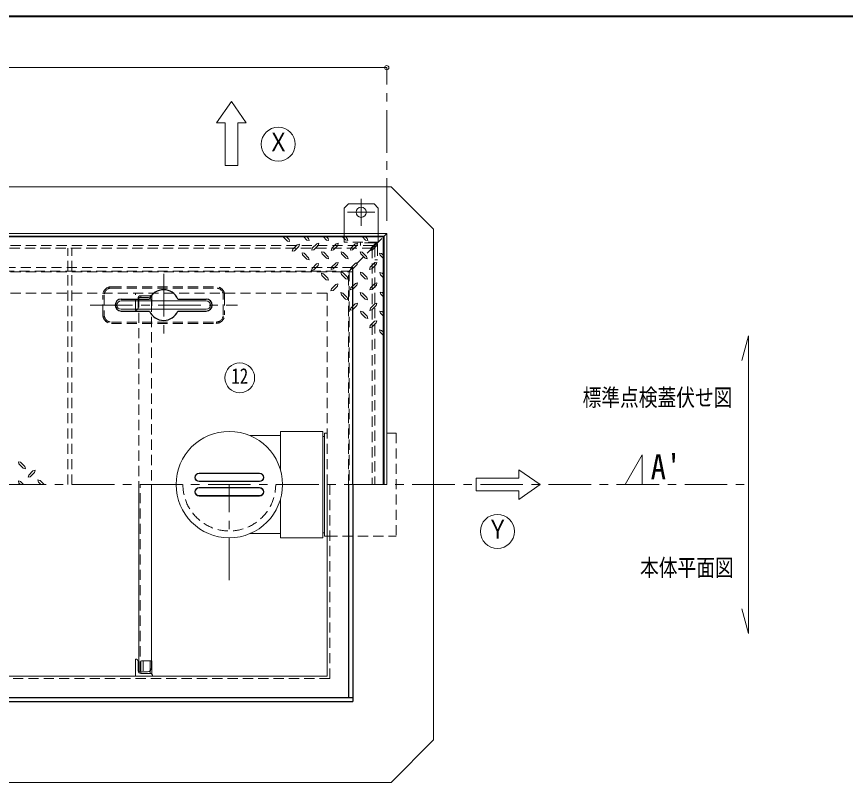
# Model space of a CAD drawing. Units: millimetres at full size, sheet at 1:10; details may follow other scales. Extents: x -2126 to 1924, y -1326 to 1484.
# Drawn here: x -1081 to -107, y 584 to 1484 of the extents above; entities that cross this region are included whole.
import ezdxf
from ezdxf.enums import TextEntityAlignment as Align

# ---------------------------------------------------------------- set-up
doc = ezdxf.new("R2010")
doc.units = ezdxf.units.MM
doc.header["$LTSCALE"] = 10
doc.header["$PDMODE"] = 32
doc.header["$PDSIZE"] = 5
doc.linetypes.add('CHAIN1', pattern=[8, 5, -1, 1, -1])
doc.linetypes.add('DASHED1', pattern=[1.8, 1.2, -0.6])
doc.layers.add('0-0_ﾚｲﾔ1', color=4, linetype='Continuous', lineweight=9)
doc.styles.add('ＭＳ ゴシック', font='')
doc.styles.get('ＭＳ ゴシック').set_extended_font_data('MS Gothic')

msp = doc.modelspace()

# ---------------------------------------------------------------- linework, layer by layer
at = {"layer": '0-0_ﾚｲﾔ1', "color": 1, "lineweight": 40}
msp.add_line((1923.78, 1484.05), (-2126.22, 1484.05), dxfattribs=at)
at = {"layer": '0-0_ﾚｲﾔ1'}
for p, q in [((-646.22, 1424.05), (-1686.22, 1424.05)), ((-691.22, 1264.05), (-696.22, 1259.05)), ((-696.22, 1259.05), (-696.22, 1229.05)), ((-691.22, 1264.05), (-661.22, 1264.05)), ((-656.22, 1259.05), (-661.22, 1264.05)), ((-656.22, 1259.05), (-656.22, 1229.05)), ((-591.22, 1234.05), (-591.22, 934.05)), ((-767.77, 1225.05), (-762.92, 1220.3)), ((-743.63, 1225.05), (-740.01, 1221.43)), ((-737.44, 1220.79), (-740.01, 1221.43)), ((-739.93, 1225.05), (-738.17, 1223.28)), ((-738.17, 1223.28), (-737.44, 1220.79)), ((-720.73, 1225.05), (-717.11, 1221.43)), ((-714.54, 1220.71), (-717.11, 1221.43)), ((-716.95, 1225.05), (-715.18, 1223.28)), ((-715.18, 1223.28), (-714.54, 1220.71)), ((-698.09, 1225.05), (-694.69, 1221.51)), ((-692.12, 1220.87), (-694.69, 1221.51)), ((-694.45, 1225.05), (-692.76, 1223.36)), ((-692.76, 1223.36), (-692.12, 1220.87)), ((-674.85, 1225.05), (-671.23, 1221.43)), ((-668.66, 1220.71), (-671.23, 1221.43)), ((-671.15, 1225.05), (-669.38, 1223.28)), ((-669.38, 1223.28), (-668.66, 1220.71)), ((-649.22, 1226.05), (-650.22, 1225.05)), ((-756.57, 1210.66), (-757.21, 1208.17)), ((-754.64, 1208.81), (-757.21, 1208.17)), ((-754.64, 1208.81), (-749.58, 1213.88)), ((-733.67, 1211.87), (-734.31, 1209.38)), ((-731.74, 1210.02), (-734.31, 1209.38)), ((-731.74, 1210.02), (-726.68, 1215.08)), ((-722.18, 1205.12), (-722.82, 1207.69)), ((-720.33, 1207.05), (-722.82, 1207.69)), ((-710.76, 1211.79), (-711.41, 1209.3)), ((-708.84, 1209.94), (-711.41, 1209.3)), ((-708.84, 1209.94), (-703.77, 1215)), ((-699.27, 1205.04), (-699.92, 1207.61)), ((-697.43, 1206.97), (-699.92, 1207.61)), ((-688.35, 1211.95), (-688.99, 1209.46)), ((-686.42, 1210.1), (-688.99, 1209.46)), ((-686.42, 1210.1), (-681.35, 1215.16)), ((-676.85, 1205.2), (-677.5, 1207.77)), ((-675.01, 1207.13), (-677.5, 1207.77)), ((-664.88, 1211.79), (-665.52, 1209.3)), ((-662.95, 1209.94), (-665.52, 1209.3)), ((-662.95, 1209.94), (-657.89, 1215)), ((-745.08, 1203.91), (-745.72, 1206.48)), ((-743.23, 1205.84), (-745.72, 1206.48)), ((-745.08, 1203.91), (-740.01, 1198.85)), ((-743.23, 1205.84), (-738.17, 1200.7)), ((-737.44, 1198.21), (-740.01, 1198.85)), ((-738.17, 1200.7), (-737.44, 1198.21)), ((-722.18, 1205.12), (-717.11, 1200.05)), ((-720.33, 1207.05), (-715.26, 1201.9)), ((-714.54, 1199.41), (-717.11, 1200.05)), ((-715.26, 1201.9), (-714.54, 1199.41)), ((-699.27, 1205.04), (-694.21, 1199.97)), ((-697.43, 1206.97), (-692.36, 1201.82)), ((-691.64, 1199.33), (-694.21, 1199.97)), ((-692.36, 1201.82), (-691.64, 1199.33)), ((-676.85, 1205.2), (-671.79, 1200.14)), ((-675.01, 1207.13), (-669.94, 1201.98)), ((-669.22, 1199.49), (-671.79, 1200.14)), ((-669.94, 1201.98), (-669.22, 1199.49)), ((-652.26, 1205.44), (-654.84, 1206.08)), ((-654.11, 1203.51), (-654.84, 1206.08)), ((-654.11, 1203.51), (-650.22, 1199.61)), ((-652.26, 1205.44), (-650.22, 1203.1)), ((-733.91, 1188.16), (-734.55, 1185.67)), ((-731.98, 1186.31), (-726.92, 1191.38)), ((-711.01, 1189.37), (-711.65, 1186.88)), ((-709.08, 1187.52), (-704.01, 1192.58)), ((-688.1, 1189.29), (-688.75, 1186.8)), ((-686.18, 1187.44), (-681.11, 1192.5)), ((-665.68, 1189.45), (-666.33, 1186.96)), ((-663.76, 1187.6), (-658.69, 1192.66)), ((-731.98, 1186.31), (-734.55, 1185.67)), ((-722.34, 1179.89), (-722.98, 1182.46)), ((-720.49, 1181.81), (-722.98, 1182.46)), ((-722.34, 1179.89), (-717.27, 1174.82)), ((-720.49, 1181.81), (-715.43, 1176.67)), ((-709.08, 1187.52), (-711.65, 1186.88)), ((-699.43, 1181.09), (-700.08, 1183.66)), ((-697.59, 1183.02), (-700.08, 1183.66)), ((-699.43, 1181.09), (-694.37, 1176.03)), ((-697.59, 1183.02), (-692.52, 1177.88)), ((-686.18, 1187.44), (-688.75, 1186.8)), ((-676.53, 1181.01), (-677.18, 1183.58)), ((-674.68, 1182.94), (-677.18, 1183.58)), ((-676.53, 1181.01), (-671.47, 1175.95)), ((-674.68, 1182.94), (-669.62, 1177.8)), ((-663.76, 1187.6), (-666.33, 1186.96)), ((-651.78, 1182.46), (-654.35, 1183.1)), ((-653.63, 1180.53), (-654.35, 1183.1)), ((-653.63, 1180.53), (-650.22, 1177.11)), ((-651.78, 1182.46), (-650.22, 1180.89)), ((-714.7, 1174.18), (-717.27, 1174.82)), ((-715.43, 1176.67), (-714.7, 1174.18)), ((-691.8, 1175.39), (-694.37, 1176.03)), ((-692.52, 1177.88), (-691.8, 1175.39)), ((-686.34, 1163.49), (-681.27, 1168.55)), ((-668.9, 1175.3), (-671.47, 1175.95)), ((-669.62, 1177.8), (-668.9, 1175.3)), ((-663.43, 1163.41), (-658.37, 1168.47)), ((-711.17, 1164.14), (-711.81, 1161.64)), ((-709.24, 1162.29), (-711.81, 1161.64)), ((-709.24, 1162.29), (-704.18, 1167.35)), ((-699.6, 1157.14), (-700.24, 1159.72)), ((-697.75, 1159.07), (-700.24, 1159.72)), ((-697.75, 1159.07), (-692.68, 1153.93)), ((-688.26, 1165.34), (-688.91, 1162.85)), ((-686.34, 1163.49), (-688.91, 1162.85)), ((-676.69, 1157.06), (-677.34, 1159.64)), ((-674.85, 1158.99), (-677.34, 1159.64)), ((-674.85, 1158.99), (-669.78, 1153.85)), ((-665.36, 1165.26), (-666.01, 1162.77)), ((-663.43, 1163.41), (-666.01, 1162.77)), ((-651.46, 1159.64), (-654.03, 1160.28)), ((-653.39, 1157.71), (-654.03, 1160.28)), ((-651.46, 1159.64), (-650.22, 1158.39)), ((-699.6, 1157.14), (-694.53, 1152.08)), ((-691.96, 1151.44), (-694.53, 1152.08)), ((-692.68, 1153.93), (-691.96, 1151.44)), ((-676.69, 1157.06), (-671.63, 1152)), ((-669.06, 1151.36), (-671.63, 1152)), ((-669.78, 1153.85), (-669.06, 1151.36)), ((-653.39, 1157.71), (-650.22, 1154.53)), ((-688.43, 1141.39), (-689.07, 1138.9)), ((-686.5, 1139.55), (-689.07, 1138.9)), ((-686.5, 1139.55), (-681.43, 1144.61)), ((-665.52, 1141.31), (-666.17, 1138.82)), ((-663.6, 1139.47), (-666.17, 1138.82)), ((-663.6, 1139.47), (-658.53, 1144.53)), ((-674.44, 1137.05), (-677.01, 1137.7)), ((-676.29, 1135.13), (-677.01, 1137.7)), ((-676.29, 1135.13), (-671.23, 1130.14)), ((-674.44, 1137.05), (-669.38, 1131.99)), ((-668.66, 1129.42), (-671.23, 1130.14)), ((-669.38, 1131.99), (-668.66, 1129.42)), ((-651.86, 1137.38), (-654.43, 1138.02)), ((-653.71, 1135.45), (-654.43, 1138.02)), ((-653.71, 1135.45), (-650.22, 1131.81)), ((-651.86, 1137.38), (-650.22, 1135.73)), ((-665.6, 1120.9), (-666.25, 1118.33)), ((-665.6, 1120.9), (-660.54, 1125.97)), ((-663.68, 1119.05), (-658.69, 1124.12)), ((-663.68, 1119.05), (-666.25, 1118.33)), ((-652.26, 1115.12), (-654.84, 1115.76)), ((-654.11, 1113.19), (-654.84, 1115.76)), ((-654.11, 1113.19), (-650.22, 1109.14)), ((-652.26, 1115.12), (-650.22, 1113.07)), ((-721.22, 934.05), (-721.22, 996.55)), ((-719.22, 994.55), (-716.22, 994.55)), ((-719.22, 934.05), (-719.22, 994.55)), ((-771.22, 991.55), (-806.72, 991.55)), ((-721.22, 990.65), (-719.22, 990.65)), ((-1078.99, 960.89), (-1076.42, 960.24)), ((-1078.26, 958.39), (-1078.99, 960.89)), ((-1073.2, 953.25), (-1078.26, 958.39)), ((-1071.35, 955.18), (-1076.42, 960.24)), ((-1071.35, 955.18), (-1070.71, 952.61)), ((-1073.2, 953.25), (-1070.71, 952.61)), ((-1061.79, 950.28), (-1066.85, 945.22)), ((-1061.79, 950.28), (-1059.22, 950.92)), ((-1059.86, 948.43), (-1059.22, 950.92)), ((-866.72, 947.55), (-795.72, 947.55)), ((-1078.99, 938.3), (-1076.42, 937.66)), ((-1078.26, 935.81), (-1078.99, 938.3)), ((-1076.5, 934.05), (-1078.26, 935.81)), ((-1072.8, 934.05), (-1076.42, 937.66)), ((-1048.66, 934.05), (-1053.51, 938.79)), ((-866.72, 937.55), (-795.72, 937.55)), ((-866.72, 930.55), (-795.72, 930.55)), ((-721.22, 934.05), (-721.22, 871.55)), ((-719.22, 934.05), (-719.22, 873.55)), ((-866.72, 920.55), (-795.72, 920.55)), ((-771.22, 876.55), (-806.72, 876.55)), ((-721.22, 877.45), (-719.22, 877.45)), ((-719.22, 873.55), (-716.22, 873.55)), ((-935.22, 714.05), (-935.22, 712.05))]:
    msp.add_line(p, q, dxfattribs=at)
at = {"layer": '0-0_ﾚｲﾔ1', "linetype": 'CHAIN1'}
for p, q in [((-646.22, 1244.05), (-646.22, 1424.05)), ((-676.22, 1270.05), (-676.22, 1238.05)), ((-692.22, 1254.05), (-660.22, 1254.05)), ((-908.22, 1181.55), (-908.22, 1108.55)), ((-994.72, 1145.05), (-821.72, 1145.05)), ((-2056.22, 934.05), (-221.22, 934.05)), ((-831.22, 821.55), (-831.22, 934.05))]:
    msp.add_line(p, q, dxfattribs=at)
at = {"layer": '0-0_ﾚｲﾔ1', "color": 7, "lineweight": 18}
for p, q in [((-828.72, 1384.05), (-846.22, 1359.05)), ((-828.72, 1384.05), (-811.22, 1359.05)), ((-821.22, 1309.05), (-821.22, 1359.05)), ((-811.22, 1359.05), (-821.22, 1359.05)), ((-821.22, 1309.05), (-836.22, 1309.05)), ((-646.22, 1229.05), (-1686.22, 1229.05)), ((-649.22, 1226.05), (-646.22, 1229.05)), ((-646.22, 1229.05), (-646.22, 934.05)), ((-649.22, 1226.05), (-1683.22, 1226.05)), ((-649.22, 1226.05), (-649.22, 934.05)), ((-958.22, 1150.05), (-858.22, 1150.05)), ((-958.22, 1140.05), (-858.22, 1140.05)), ((-221.22, 1109.05), (-228.98, 1080.07)), ((-221.22, 1109.05), (-221.22, 759.05)), ((-866.72, 947.05), (-795.72, 947.05)), ((-466.22, 934.05), (-491.22, 951.55)), ((-866.72, 938.05), (-795.72, 938.05)), ((-541.22, 926.55), (-541.22, 941.55)), ((-937.47, 714.05), (-937.47, 934.05)), ((-922.47, 719.05), (-922.47, 934.05)), ((-866.72, 930.05), (-795.72, 930.05)), ((-716.22, 934.05), (-716.22, 709.05)), ((-591.22, 934.05), (-591.22, 634.05)), ((-541.22, 926.55), (-491.22, 926.55)), ((-466.22, 934.05), (-491.22, 916.55)), ((-491.22, 916.55), (-491.22, 926.55)), ((-866.72, 921.05), (-795.72, 921.05)), ((-221.22, 759.05), (-228.98, 788.02)), ((-941.22, 729.05), (-941.22, 709.05)), ((-938.22, 715.05), (-938.22, 726.05)), ((-922.47, 727.05), (-922.09, 727.05)), ((-922.09, 712.05), (-922.09, 727.05)), ((-927.47, 714.05), (-937.47, 714.05)), ((-935.22, 712.05), (-922.09, 712.05)), ((-924.22, 712.05), (-924.22, 715.25)), ((-716.22, 709.05), (-1616.22, 709.05)), ((-641.22, 584.05), (-591.22, 634.05)), ((-641.22, 584.05), (-1691.22, 584.05))]:
    msp.add_line(p, q, dxfattribs=at)
at = {"layer": '0-0_ﾚｲﾔ1', "linetype": 'DASHED1'}
for p, q in [((-696.22, 1229.05), (-696.22, 1219.05)), ((-656.22, 1229.05), (-656.22, 1219.05)), ((-656.22, 1219.05), (-696.22, 1219.05)), ((-677.02, 1218.25), (-677.02, 1215.05)), ((-660.22, 1218.25), (-677.02, 1218.25)), ((-660.68, 1214.58), (-650.22, 1225.05)), ((-663.22, 1212.05), (-1140.72, 1212.05)), ((-1020.72, 1185.05), (-1020.72, 1212.05)), ((-1016.22, 1185.05), (-1016.22, 1212.05)), ((-663.22, 1212.05), (-663.22, 934.05)), ((-657.02, 1215.05), (-657.02, 1198.25)), ((-660.22, 1198.25), (-657.02, 1198.25)), ((-686.22, 1189.05), (-1646.22, 1189.05)), ((-686.22, 934.05), (-686.22, 1189.05)), ((-1646.22, 1184.05), (-686.22, 1184.05)), ((-691.22, 934.05), (-691.22, 1184.05)), ((-716.22, 1159.05), (-1616.22, 1159.05)), ((-941.22, 1139.05), (-941.22, 1159.05)), ((-716.22, 934.05), (-716.22, 1159.05)), ((-938.22, 1153.05), (-938.22, 1142.05)), ((-937.47, 1154.05), (-937.47, 934.05)), ((-927.47, 1154.05), (-937.47, 1154.05)), ((-935.22, 1156.05), (-922.09, 1156.05)), ((-935.22, 1154.05), (-935.22, 1156.05)), ((-924.22, 1156.05), (-924.22, 1152.85)), ((-922.47, 1149.05), (-922.47, 934.05)), ((-922.09, 1156.05), (-922.09, 1141.05)), ((-922.47, 1141.05), (-922.09, 1141.05)), ((-646.22, 994.55), (-635.22, 994.55)), ((-635.22, 994.55), (-635.22, 873.55)), ((-935.97, 714.05), (-935.97, 934.05)), ((-713.22, 934.05), (-713.22, 706.05)), ((-716.22, 873.55), (-635.22, 873.55)), ((-922.47, 727.05), (-935.22, 727.05)), ((-935.22, 727.05), (-935.22, 714.05)), ((-932.22, 727.05), (-932.22, 712.05)), ((-924.22, 715.25), (-924.22, 727.05)), ((-713.22, 706.05), (-1619.22, 706.05))]:
    msp.add_line(p, q, dxfattribs=at)
at = {"layer": '0-0_ﾚｲﾔ1', "color": 5, "lineweight": 25}
for p, q in [((-650.22, 1225.05), (-1682.22, 1225.05)), ((-650.22, 934.05), (-650.22, 1225.05)), ((-686.22, 934.05), (-686.22, 1189.05)), ((-958.22, 1152.05), (-924.8, 1152.05)), ((-891.63, 1152.05), (-858.22, 1152.05)), ((-958.22, 1138.05), (-924.8, 1138.05)), ((-891.63, 1138.05), (-858.22, 1138.05)), ((-691.22, 934.05), (-691.22, 684.05)), ((-686.22, 934.05), (-686.22, 679.05)), ((-1646.22, 684.05), (-686.22, 684.05)), ((-1646.22, 679.05), (-686.22, 679.05))]:
    msp.add_line(p, q, dxfattribs=at)
at = {"layer": '0-0_ﾚｲﾔ1', "color": 7, "linetype": 'DASHED1', "lineweight": 18}
for p, q in [((-1142.12, 1215.05), (-661.82, 1215.05)), ((-660.68, 1214.58), (-690.22, 1185.05)), ((-660.22, 1213.45), (-660.22, 934.05)), ((-1113.72, 1185.05), (-690.22, 1185.05)), ((-1020.72, 934.05), (-1020.72, 1185.05)), ((-1016.22, 934.05), (-1016.22, 1185.05)), ((-690.22, 1185.05), (-690.22, 934.05)), ((-969.72, 1166.55), (-846.72, 1166.55)), ((-969.72, 1165.05), (-846.72, 1165.05)), ((-979.72, 1133.55), (-979.72, 1156.55)), ((-978.22, 1156.55), (-978.22, 1133.55)), ((-838.22, 1133.55), (-838.22, 1156.55)), ((-836.72, 1156.55), (-836.72, 1133.55)), ((-969.72, 1125.05), (-846.72, 1125.05)), ((-969.72, 1123.55), (-846.72, 1123.55))]:
    msp.add_line(p, q, dxfattribs=at)
at = {"layer": '0-0_ﾚｲﾔ1', "color": 7, "lineweight": 18}
for points in [[(-836.22, 1309.05), (-836.22, 1359.05), (-846.22, 1359.05)], [(-541.22, 941.55), (-491.22, 941.55), (-491.22, 951.55)]]:
    msp.add_lwpolyline(points, dxfattribs=at)
at = {"layer": '0-0_ﾚｲﾔ1'}
for points in [[(-591.22, 1234.05), (-641.22, 1284.05), (-1691.22, 1284.05)], [(-763.96, 1225.05), (-761.07, 1222.15), (-760.35, 1219.58), (-762.92, 1220.3)], [(-733.67, 1211.87), (-728.52, 1217.01), (-726.03, 1217.65), (-726.68, 1215.08)], [(-710.76, 1211.79), (-705.62, 1216.93), (-703.13, 1217.57), (-703.77, 1215)], [(-688.35, 1211.95), (-683.2, 1217.09), (-680.71, 1217.73), (-681.35, 1215.16)], [(-664.88, 1211.79), (-659.74, 1216.93), (-657.25, 1217.57), (-657.89, 1215)], [(-756.57, 1210.66), (-751.43, 1215.8), (-748.93, 1216.45), (-749.58, 1213.88)], [(-733.91, 1188.16), (-728.76, 1193.3), (-726.27, 1193.95), (-726.92, 1191.38)], [(-711.01, 1189.37), (-705.86, 1194.51), (-703.37, 1195.15), (-704.01, 1192.58)], [(-688.1, 1189.29), (-682.96, 1194.43), (-680.47, 1195.07), (-681.11, 1192.5)], [(-665.68, 1189.45), (-660.54, 1194.59), (-658.05, 1195.23), (-658.69, 1192.66)], [(-711.17, 1164.14), (-706.02, 1169.28), (-703.53, 1169.92), (-704.18, 1167.35)], [(-688.26, 1165.34), (-683.12, 1170.48), (-680.63, 1171.13), (-681.27, 1168.55)], [(-665.36, 1165.26), (-660.22, 1170.4), (-657.73, 1171.05), (-658.37, 1168.47)], [(-688.43, 1141.39), (-683.28, 1146.54), (-680.79, 1147.18), (-681.43, 1144.61)], [(-665.52, 1141.31), (-660.38, 1146.46), (-657.89, 1147.1), (-658.53, 1144.53)], [(-660.54, 1125.97), (-657.97, 1126.69), (-658.69, 1124.12)], [(-771.22, 951.55), (-771.22, 996.55), (-721.22, 996.55)], [(-1059.86, 948.43), (-1065.01, 943.29), (-1067.5, 942.64), (-1066.85, 945.22)], [(-1052.47, 934.05), (-1055.36, 936.94), (-1056.09, 939.51), (-1053.51, 938.79)], [(-771.22, 916.55), (-771.22, 871.55), (-721.22, 871.55)]]:
    msp.add_lwpolyline(points, dxfattribs=at)
at = {"layer": '0-0_ﾚｲﾔ1', "linetype": 'CHAIN1'}
msp.add_lwpolyline([(-366.22, 934.05), (-346.22, 969.05), (-346.22, 934.05)], dxfattribs=at)
at = {"layer": '0-0_ﾚｲﾔ1', "color": 7, "lineweight": 18}
for centre, radius in [((-773.72, 1334.05), 20), ((-818.91, 1059.5), 17.5), ((-516.22, 879.05), 20)]:
    msp.add_circle(centre, radius, dxfattribs=at)
at = {"layer": '0-0_ﾚｲﾔ1'}
msp.add_circle((-676.22, 1254.05), 6, dxfattribs=at)
at = {"layer": '0-0_ﾚｲﾔ1', "linetype": 'DASHED1'}
for centre, radius, start, end in [((-660.22, 1215.05), 3.2, 0, 90), ((-924.22, 1159.05), 3, 270, 0), ((-935.22, 1153.05), 3, 90, 180), ((-927.47, 1149.05), 5, 0, 90), ((-941.22, 1142.05), 3, 270, 0), ((-831.22, 934.05), 54.5, 180, 0)]:
    msp.add_arc(centre, radius, start, end, dxfattribs=at)
at = {"layer": '0-0_ﾚｲﾔ1', "color": 7, "linetype": 'DASHED1', "lineweight": 18}
for centre, radius, start, end in [((-661.82, 1213.45), 1.6, 0, 90), ((-969.72, 1156.55), 10, 90, 180), ((-969.72, 1156.55), 8.5, 90, 180), ((-846.72, 1156.55), 10, 0, 90), ((-846.72, 1156.55), 8.5, 0, 90), ((-969.72, 1133.55), 10, 180, 270), ((-969.72, 1133.55), 8.5, 180, 270), ((-846.72, 1133.55), 10, 270, 0), ((-846.72, 1133.55), 8.5, 270, 0)]:
    msp.add_arc(centre, radius, start, end, dxfattribs=at)
at = {"layer": '0-0_ﾚｲﾔ1', "color": 5, "lineweight": 25}
for centre, radius, start, end in [((-908.22, 1145.05), 18, 22.88538, 157.11462), ((-958.22, 1145.05), 7, 90, 270), ((-858.22, 1145.05), 7, 270, 90), ((-908.22, 1145.05), 18, 202.88538, 337.11462)]:
    msp.add_arc(centre, radius, start, end, dxfattribs=at)
at = {"layer": '0-0_ﾚｲﾔ1', "color": 7, "lineweight": 18}
for centre, radius, start, end in [((-958.22, 1145.05), 5, 90, 270), ((-858.22, 1145.05), 5, 270, 90), ((-831.22, 934.05), 62.5, 0, 180), ((-866.72, 942.55), 4.5, 90, 270), ((-795.72, 942.55), 4.5, 270, 90), ((-831.22, 934.05), 62.5, 180, 0), ((-866.72, 925.55), 4.5, 90, 270), ((-795.72, 925.55), 4.5, 270, 90), ((-941.22, 726.05), 3, 0, 90), ((-935.22, 715.05), 3, 180, 270), ((-927.47, 719.05), 5, 270, 0), ((-924.22, 709.05), 3, 0, 90)]:
    msp.add_arc(centre, radius, start, end, dxfattribs=at)
at = {"layer": '0-0_ﾚｲﾔ1'}
for centre, start, end in [((-866.72, 942.55), 90, 270), ((-795.72, 942.55), 270, 90), ((-866.72, 925.55), 90, 270), ((-795.72, 925.55), 270, 90)]:
    msp.add_arc(centre, 5, start, end, dxfattribs=at)
at = {"layer": '0-0_ﾚｲﾔ1', "color": 1}
msp.add_point((-646.22, 1424.05), dxfattribs=at)

# ---------------------------------------------------------------- texts
at = {"layer": '0-0_ﾚｲﾔ1', "color": 7, "style": 'ＭＳ ゴシック'}
for s, height, width, p in [('Ｘ', 21.99, 0.85, (-786.22, 1319.05)), ('12', 18.33, 0.8, (-828.91, 1047)), ('標準点検蓋伏せ図', 20.16, 0.8, (-416.22, 1020.3)), ("A'", 29.33, 0.9, (-336.22, 931.55)), ('Ｙ', 21.99, 0.85, (-528.72, 864.05)), ('本体平面図', 20.16, 0.8, (-348.72, 820.3))]:
    msp.add_text(s, height=height, dxfattribs=dict(at, width=width)).set_placement(p, align=Align.BOTTOM_LEFT)

doc.saveas('drawing.dxf')
